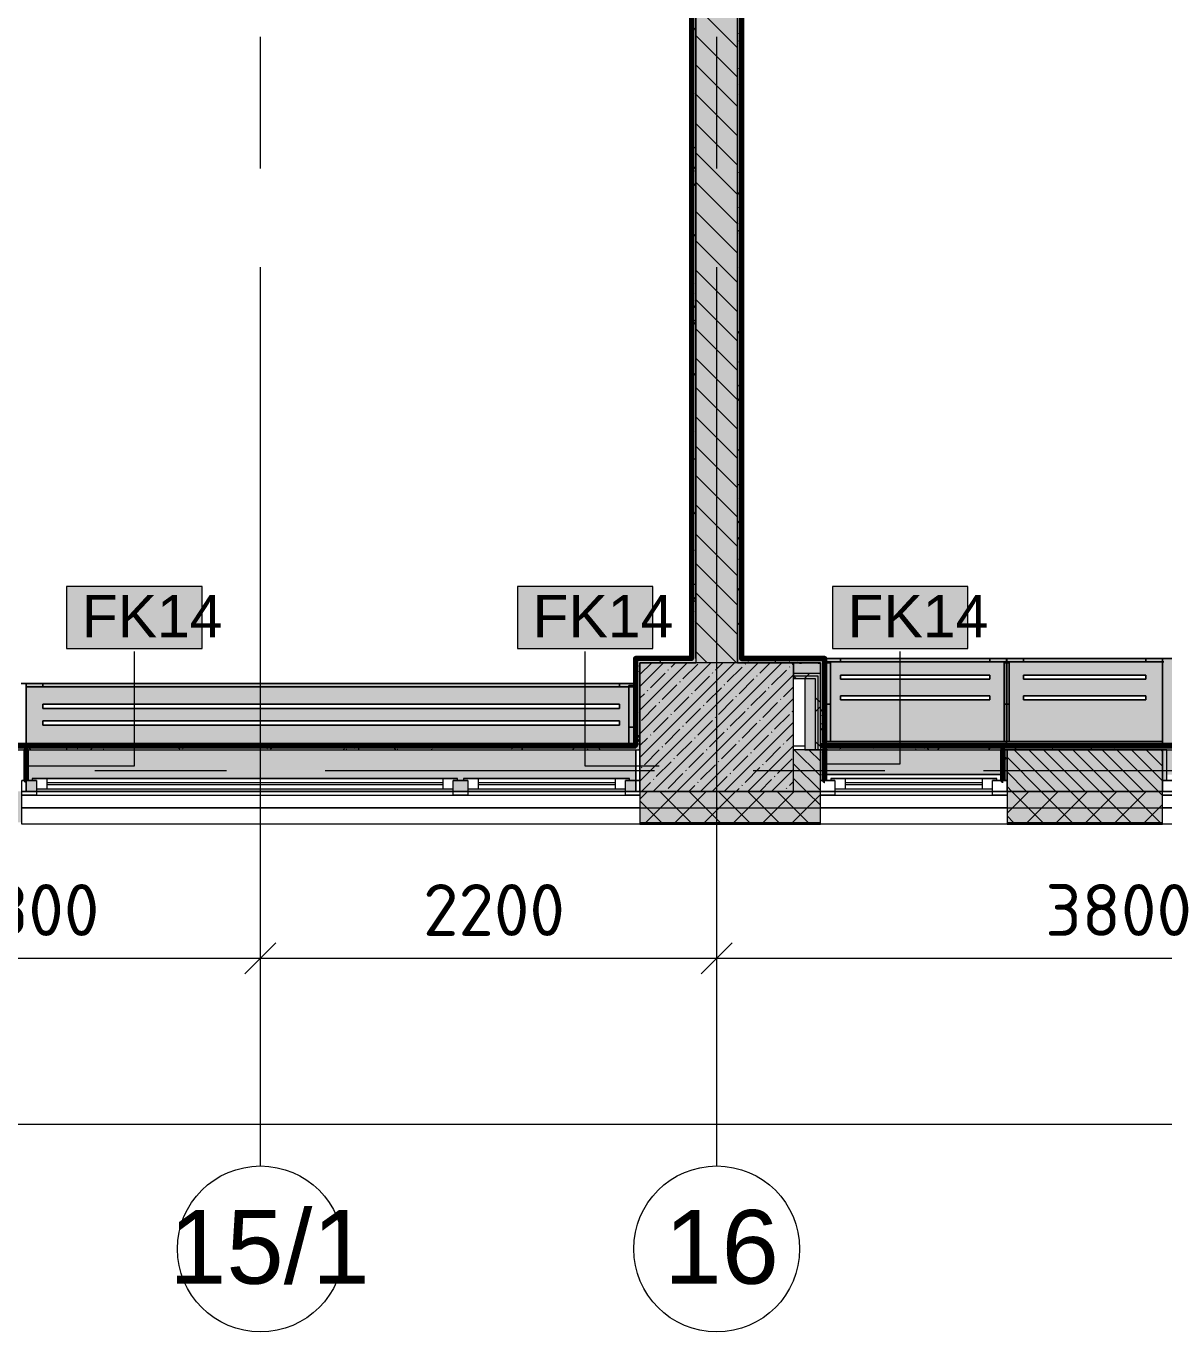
# Model space of a CAD drawing. Header units: millimetres. Extents: x -3817 to 677485, y -22715 to 103890.
# Drawn here: x 380613 to 386099, y -787 to 5509 of the extents above; entities that cross this region are included whole.
import ezdxf

# ---------------------------------------------------------------- set-up
doc = ezdxf.new("R2010")
doc.units = ezdxf.units.MM
doc.layers.add('PDF _Геометрия', color=7, linetype='Continuous', true_color=0x1d1d1d)
doc.layers.add('PDF _Сплошная заливка', color=7, linetype='Continuous', true_color=0xffffff)
doc.layers.add('PDF _Текст', color=7, linetype='Continuous')
doc.styles.add('PDF ArialMT', font='arial.ttf')
doc.styles.add('PDF GOST-Common', font='arial.ttf')
doc.styles.add('PDF ISOCPEUR', font='isocpeur.ttf')

msp = doc.modelspace()

# ---------------------------------------------------------------- hatches: boundary and pattern name
at = {"layer": 'PDF _Сплошная заливка', "transparency": 33554559}
for points in [[(383842.9, 2439), (384042.9, 2439), (384042.9, 9319), (383842.9, 9319), (383842.9, 2459)], [(383822.9, 2459), (383842.9, 2459), (383842.9, 8989), (383822.9, 8989), (383822.9, 2460)], [(383842.9, 2439), (383842.9, 2459), (383552.9, 2459), (383552.9, 2439), (383572.9, 2439)], [(384462.9, 2439), (384462.9, 2459), (384062.9, 2459), (384062.9, 2439), (384442.9, 2439)], [(383552.9, 2049), (383572.9, 2049), (383572.9, 2439), (383552.9, 2439), (383552.9, 2239.4)], [(383572.9, 1819), (384312.9, 1819), (384312.9, 2439), (383572.9, 2439), (383572.9, 2239.4)], [(384442.9, 2049), (384462.9, 2049), (384462.9, 2439), (384442.9, 2439), (384442.9, 2239.4)], [(384430.4, 2376.5), (384430.4, 2389), (384312.9, 2389), (384312.9, 2376.5), (384417.9, 2376.5)], [(384417.9, 2364), (384417.9, 2376.5), (384312.9, 2376.5), (384312.9, 2364), (384367.9, 2364)], [(384417.9, 2019), (384430.4, 2019), (384430.4, 2376.5), (384417.9, 2376.5), (384417.9, 2239.4)], [(384430.4, 2019), (384442.9, 2019), (384442.9, 2389), (384430.4, 2389), (384430.4, 2239.4)], [(388015.4, 2019), (388182.9, 2019), (388182.9, 2039), (384442.9, 2039), (384442.9, 2019), (386515.1, 2019)]]:
    msp.add_hatch(color=256, dxfattribs=at).paths.add_polyline_path(points)
at = {"layer": 'PDF _Сплошная заливка', "true_color": 0xeae6de, "transparency": 33554559}
h = msp.add_hatch(color=254, dxfattribs=at)
h.paths.add_polyline_path([(384463.9, 2060), (385340.1, 2060), (385340.1, 2459.9), (384463.9, 2459), (384463.9, 2070)], flags=0)
h.paths.add_polyline_path([(384539.9, 2259.9), (384539.9, 2279.9), (385260.3, 2279.9), (385260.3, 2259.9), (385014.7, 2259.9)], flags=0)
h.paths.add_polyline_path([(384539.9, 2359.9), (384539.9, 2379.9), (385260.3, 2379.9), (385260.3, 2359.9), (385014.7, 2359.9)], flags=0)
h = msp.add_hatch(color=254, dxfattribs=at)
h.paths.add_polyline_path([(385342.3, 2060), (386092.6, 2060), (386092.6, 2459.9), (385342.3, 2459.9), (385342.3, 2239.4)], flags=0)
h.paths.add_polyline_path([(385422.3, 2259.9), (385422.3, 2279.9), (386012.6, 2279.9), (386012.6, 2259.9)], flags=0)
h.paths.add_polyline_path([(385422.3, 2359.9), (385422.3, 2379.9), (386012.6, 2379.9), (386012.6, 2359.9)], flags=0)
h = msp.add_hatch(color=254, dxfattribs=at)
h.paths.add_polyline_path([(386113.9, 1899.9), (388171.9, 1900.1), (388171.9, 2019), (386113.9, 2019), (386113.9, 1996)], flags=0)
h.paths.add_polyline_path([(388015.4, 2040), (388171.9, 2040), (388171.9, 2459.9), (386092.6, 2459.9), (386092.9, 2040), (387394.8, 2040)], flags=0)
h.paths.add_polyline_path([(386172.6, 2260.1), (386172.6, 2280.1), (388092.6, 2280.1), (388092.6, 2260.1), (386515.1, 2260.1)], flags=0)
h.paths.add_polyline_path([(386172.6, 2360.1), (386172.6, 2380.1), (388092.6, 2380.1), (388092.6, 2360.1), (386515.1, 2360.1)], flags=0)
at = {"layer": 'PDF _Сплошная заливка', "true_color": 0xe7e7e7, "transparency": 33554559}
for points in [[(384442.9, 2389), (384442.9, 2439), (384312.9, 2439), (384312.9, 2389), (384430.4, 2389)], [(384367.9, 2019), (384417.9, 2019), (384417.9, 2364), (384367.9, 2364), (384367.9, 2239.4)]]:
    msp.add_hatch(color=254, dxfattribs=at).paths.add_polyline_path(points)
at = {"layer": 'PDF _Сплошная заливка', "true_color": 0xeae6de, "transparency": 33554559}
h = msp.add_hatch(color=254, dxfattribs=at)
h.paths.add_polyline_path([(383551.9, 2040), (383551.9, 2339), (380613.6, 2339), (380613.6, 2040), (383541.7, 2040)], flags=0)
h.paths.add_polyline_path([(380693.6, 2139), (380693.6, 2159), (383473.6, 2159), (383473.6, 2139), (382013.9, 2139)], flags=0)
h.paths.add_polyline_path([(380693.6, 2219), (380693.6, 2239), (383473.6, 2239), (383473.6, 2219), (382013.9, 2219)], flags=0)
h = msp.add_hatch(color=254, dxfattribs=at)
h.paths.add_polyline_path([(380662.9, 1819.1), (383553.6, 1819.1), (383552.9, 2019), (380613.9, 2019), (380613.6, 1819.1)], flags=0)
h.paths.add_polyline_path([(382672.9, 1831), (380662.9, 1831), (380662.9, 1871), (380642.9, 1871), (380642.9, 1881), (382692.9, 1881), (382692.9, 1871), (382672.9, 1871)], flags=0)
h.paths.add_polyline_path([(383502.9, 1831), (382742.9, 1831), (382742.9, 1871), (382722.9, 1871), (382722.9, 1881), (383522.9, 1881), (383522.9, 1871), (383502.9, 1871)], flags=0)
at = {"layer": 'PDF _Сплошная заливка', "transparency": 33554559}
h = msp.add_hatch(color=256, dxfattribs=at)
h.paths.add_polyline_path([(385764.9, 1819), (386092.9, 1819), (386092.9, 2019), (385342.9, 2019), (385342.9, 1819)], flags=0)
h.paths.add_polyline_path([(384442.9, 1819), (384442.9, 2019), (384312.9, 2019), (384312.9, 1819)], flags=0)
at = {"layer": 'PDF _Сплошная заливка', "true_color": 0xeae6de, "transparency": 33554559}
h = msp.add_hatch(color=254, dxfattribs=at)
h.paths.add_polyline_path([(384463.9, 1900), (385321.9, 1900), (385321.9, 2019), (384463.9, 2019)], flags=0)
h.paths.add_polyline_path([(385340.1, 2040), (385340.1, 2060), (384462.9, 2059.5), (384462.9, 2049), (384460.1, 2049), (384460.1, 2040), (385014.7, 2040)], flags=0)
at = {"layer": 'PDF _Сплошная заливка', "transparency": 33554559}
h = msp.add_hatch(color=256, dxfattribs=at)
h.paths.add_polyline_path([(380513.6, 1669), (380592.9, 1669), (380592.9, 1819), (379192.9, 1819), (379192.9, 1669), (379763.4, 1669)], flags=0)
h.paths.add_polyline_path([(388192.9, 1669), (389342.9, 1669), (389342.9, 1819), (388192.9, 1819)], flags=0)
h.paths.add_polyline_path([(402982.9, 1669), (402982.9, 1819), (398842.9, 1819), (398842.9, 1669), (401518.8, 1669)], flags=0)
h.paths.add_polyline_path([(386092.9, 1669), (386092.9, 1819), (385342.9, 1819), (385342.9, 1669), (385764.9, 1669)], flags=0)
h.paths.add_polyline_path([(392442.9, 1669), (393442.9, 1669), (393442.9, 1819), (392442.9, 1819)], flags=0)
h.paths.add_polyline_path([(397017.7, 1669), (397942.9, 1669), (397942.9, 1819), (394342.9, 1819), (394342.9, 1669), (395517.3, 1669)], flags=0)
h.paths.add_polyline_path([(375192.9, 1669), (376092.9, 1669), (376092.9, 1819), (374692.9, 1819), (374692.9, 1669)], flags=0)
h.paths.add_polyline_path([(366025.5, 1669), (366842.9, 1669), (366842.9, 1819), (366025.5, 1819), (366025.5, 1740.9)], flags=0)
h.paths.add_polyline_path([(384264.5, 1669), (384442.9, 1669), (384442.9, 1819), (383572.9, 1819), (383572.9, 1669)], flags=0)
h.paths.add_polyline_path([(369942.9, 1669), (370942.9, 1669), (370942.9, 1819), (369942.9, 1819)], flags=0)
h.paths.add_polyline_path([(372261.5, 1669), (372592.9, 1669), (372592.9, 1819), (371842.9, 1819), (371842.9, 1669)], flags=0)
h.paths.add_polyline_path([(365525.5, 1669), (365525.5, 1819), (365509.8, 1819), (365509.8, 1669)], flags=0)

# ---------------------------------------------------------------- linework, layer by layer
at = {"layer": 'PDF _Геометрия', "color": 9, "lineweight": 9, "true_color": 0xc0c0c0}
for points in [[(382392.9, 9839), (382392.9, 9819), (383562.9, 9819), (384192.9, 9819), (384192.9, 9619), (384312.9, 9619), (384312.9, 9599), (384312.9, 9199), (384042.9, 9199), (384042.9, 9179), (384042.9, 2439), (384062.9, 2439), (384442.9, 2439), (384442.9, 2049), (384462.9, 2049), (384462.9, 2439), (384462.9, 2459), (384062.9, 2459), (384062.9, 2460)], [(384042.9, 2439), (384042.9, 9319)], [(383552.9, 2459), (383552.9, 2439), (383552.9, 2049), (383572.9, 2049), (383572.9, 2439)], [(379692.9, 2244), (379967.9, 2244), (379967.9, 2019), (380042.9, 2019), (383572.9, 2019), (383572.9, 2039), (383572.9, 2439), (383842.9, 2439)], [(384442.9, 2039), (384442.9, 2389), (384442.9, 2439), (384367.9, 2439), (384312.9, 2439), (384312.9, 2364), (384367.9, 2364), (384367.9, 2019), (384442.9, 2019), (388182.9, 2019), (388182.9, 2039), (384442.9, 2039), (384452.9, 2039)], [(383552.9, 2039), (380042.9, 2039), (380082.9, 2039)], [(383553.6, 2019), (383572.9, 2019), (383572.9, 1819), (383572.9, 2019)], [(384312.9, 2039), (384367.9, 2039)], [(386092.9, 1871), (386092.9, 1819), (386092.9, 2019), (385342.9, 2019), (385342.9, 1819), (384442.9, 1819), (384442.9, 2019), (384312.9, 2019)], [(385342.9, 1819), (385342.9, 1871)], [(383572.9, 1819), (380592.9, 1819)], [(388192.9, 1819), (386092.9, 1819)]]:
    msp.add_lwpolyline(points, dxfattribs=at)
at = {"layer": 'PDF _Геометрия', "color": 231, "lineweight": 70, "true_color": 0xff80c0}
for points in [[(382491.9, 9578), (382491.9, 8969), (382491.9, 8968), (383821.9, 8968), (383821.9, 2460), (383552.9, 2460), (383551.9, 2460), (383551.9, 2040), (380082.9, 2040), (380082.9, 2039), (383552.9, 2039)], [(384062.9, 2460), (384062.9, 2459), (384462.9, 2459), (384462.9, 2059.5), (384463.9, 2059.5), (384463.9, 2459), (384463.9, 2460), (384063.9, 2460), (384063.9, 9178), (384332.9, 9178), (384333.9, 9178), (384333.9, 9598)], [(383552.9, 2439), (383552.9, 2459)]]:
    msp.add_lwpolyline(points, dxfattribs=at)
at = {"layer": 'PDF _Геометрия', "color": 231, "lineweight": 9, "true_color": 0xff80c0}
for points in [[(384312.9, 9179), (384062.9, 9179), (384062.9, 9178), (384062.9, 2460)], [(383552.9, 2459), (383822.9, 2459), (383822.9, 2460), (383822.9, 8969), (383821.9, 8969), (382492.9, 8969)], [(383552.9, 2039), (383552.9, 2040), (383552.9, 2439)]]:
    msp.add_lwpolyline(points, dxfattribs=at)
at = {"layer": 'PDF _Геометрия', "color": 7, "lineweight": 9}
for points in [[(384062.9, 2460), (384062.9, 9178)], [(383842.9, 2459), (383842.9, 8989), (383822.9, 8989), (383541.4, 8989), (383822.9, 8989), (383842.9, 8989), (383842.9, 9069)], [(383822.9, 8969), (383822.9, 2460)], [(383842.9, 8989), (383842.9, 2459), (383842.9, 2439)], [(380618.1, 1942.2), (381135.2, 1942.2), (381135.2, 2493.4)], [(383666.3, 1941.2), (383308.8, 1941.2), (383308.8, 2493.4)], [(383822.9, 2459), (383552.9, 2459)], [(384473.7, 1952.1), (384827.5, 1952.1), (384827.5, 2493.4)], [(383552.9, 2439), (383552.9, 2040)], [(384312.9, 2389), (384367.9, 2389), (384430.4, 2389), (384442.9, 2389)], [(384312.9, 2376.5), (384367.9, 2376.5), (384417.9, 2376.5), (384430.4, 2376.5), (384430.4, 2019)], [(384367.9, 2364), (384417.9, 2364), (384417.9, 2019)], [(384442.9, 2039), (384442.9, 2019)], [(383572.9, 1819), (383672.9, 1819)], [(384192.9, 1819), (384442.9, 1819)], [(385342.9, 1819), (386092.9, 1819)], [(383572.9, 1740), (384442.9, 1740)], [(385342.9, 1740), (386092.9, 1740)], [(383572.9, 1669), (384442.9, 1669)], [(383572.9, 1666), (384442.9, 1666)], [(385342.9, 1669), (386092.9, 1669)], [(385342.9, 1666), (386092.9, 1666)], [(365472.9, 1014.4), (366042.9, 1014.4), (369642.9, 1014.4), (370442.9, 1014.4), (374942.9, 1014.4), (375742.9, 1014.4), (379442.9, 1014.4), (381742.9, 1014.4), (383942.9, 1014.4), (387742.9, 1014.4), (392942.9, 1014.4), (393742.9, 1014.4), (397842.9, 1014.4), (399242.9, 1014.4), (402142.9, 1014.4), (402842.9, 1014.4), (407942.9, 1014.4), (411842.9, 1014.4), (411842.9, 1134.4)], [(381742.9, 820.4), (381742.9, 1014.4), (381742.9, 1134.4)], [(383942.9, 820.4), (383942.9, 1014.4), (383942.9, 1134.4)], [(365472.9, 214.4), (411962.9, 214.4)]]:
    msp.add_lwpolyline(points, dxfattribs=at)
at = {"layer": 'PDF _Геометрия', "lineweight": 9}
for points in [[(384042.9, 5404.5), (383842.9, 5604.5)], [(384042.9, 5263.1), (383842.9, 5463.1)], [(384042.9, 5121.7), (383842.9, 5321.7)], [(384042.9, 4980.2), (383842.9, 5180.2)], [(384042.9, 4838.8), (383842.9, 5038.8)], [(384042.9, 4697.4), (383842.9, 4897.4)], [(384042.9, 4556), (383842.9, 4756)], [(384042.9, 4414.6), (383842.9, 4614.6)], [(384042.9, 4273.1), (383842.9, 4473.1)], [(384042.9, 4131.7), (383842.9, 4331.7)], [(384042.9, 3990.3), (383842.9, 4190.3)], [(384042.9, 3848.9), (383842.9, 4048.9)], [(384042.9, 3707.4), (383842.9, 3907.4)], [(384042.9, 3566), (383842.9, 3766)], [(384042.9, 3424.6), (383842.9, 3624.6)], [(384042.9, 3283.2), (383842.9, 3483.2)], [(384042.9, 3141.8), (383842.9, 3341.8)], [(384042.9, 3000.3), (383842.9, 3200.3)], [(384042.9, 2858.9), (383842.9, 3058.9)], [(384042.9, 2717.5), (383842.9, 2917.5)], [(384042.9, 2576.1), (383842.9, 2776.1)], [(384038.5, 2439), (383842.9, 2634.7)], [(383897.1, 2439), (383842.9, 2493.2)], [(383572.9, 2438.9), (383573, 2439)], [(383572.9, 2324.9), (383687, 2439)], [(383572.9, 2210.8), (383801.1, 2439)], [(383572.9, 2096.8), (383915.1, 2439)], [(383572.9, 1982.7), (384029.2, 2439)], [(383572.9, 1868.7), (384143.2, 2439)], [(383572.9, 2381.9), (383630, 2439)], [(383637.3, 1819), (384257.3, 2439)], [(383708.8, 2403.7), (383711.1, 2406.1)], [(383723, 2418), (383744, 2439)], [(383780, 2360.9), (383851.3, 2432.2)], [(383936.9, 2403.7), (383972.1, 2439)], [(383993.9, 2346.7), (384065.2, 2418)], [(384079.4, 2432.2), (384081.8, 2434.6)], [(384150.7, 2389.5), (384200.2, 2439)], [(384207.7, 2332.4), (384279, 2403.7)], [(384293.3, 2418), (384295.6, 2420.3)], [(384307.5, 2432.2), (384312.9, 2437.6)], [(383623.2, 2318.2), (383694.5, 2389.5)], [(383680.2, 2261.2), (383751.5, 2332.4)], [(383751.3, 1819), (384312.9, 2380.6)], [(383765.8, 2346.7), (383768.2, 2349.1)], [(383837.1, 2303.9), (383908.3, 2375.2)], [(383922.6, 2389.5), (383925, 2391.8)], [(383979.6, 2332.4), (383982, 2334.8)], [(384050.9, 2289.7), (384122.2, 2360.9)], [(384136.4, 2375.2), (384138.8, 2377.6)], [(384325.7, 2364), (384313.2, 2376.5), (384312.9, 2376.8)], [(384367.1, 2364), (384379.6, 2376.5), (384392.1, 2389)], [(383572.9, 2267.8), (383594.7, 2289.7)], [(383609, 2303.9), (383611.3, 2306.3)], [(383737.3, 2204.1), (383808.6, 2275.4)], [(383822.8, 2289.7), (383825.2, 2292)], [(383894.1, 2246.9), (383965.4, 2318.2)], [(384036.6, 2275.4), (384039, 2277.8)], [(384107.9, 2232.6), (384179.2, 2303.9)], [(384193.5, 2318.2), (384195.8, 2320.5)], [(384264.7, 2275.4), (384312.9, 2323.5)], [(384442.9, 2246.8), (384430.4, 2259.3), (384417.9, 2271.8)], [(383580.5, 2161.4), (383651.7, 2232.6)], [(383666, 2246.9), (383668.4, 2249.3)], [(383794.3, 2147.1), (383865.6, 2218.4)], [(383865.4, 1819), (384312.9, 2266.5)], [(383879.8, 2232.6), (383882.2, 2235)], [(383951.1, 2189.9), (384022.4, 2261.2)], [(384008.1, 2132.8), (384079.4, 2204.1)], [(384093.7, 2218.4), (384096, 2220.8)], [(384165, 2175.6), (384236.2, 2246.9)], [(384250.5, 2261.2), (384252.9, 2263.5)], [(384307.5, 2204.1), (384309.9, 2206.5)], [(384417.9, 2202.6), (384430.4, 2215.1), (384442.9, 2227.6)], [(383637.5, 2104.3), (383708.8, 2175.6)], [(383723, 2189.9), (383725.4, 2192.2)], [(383851.3, 2090.1), (383922.6, 2161.4)], [(383936.9, 2175.6), (383939.2, 2178)], [(383979.4, 1819), (384312.9, 2152.5)], [(384065.2, 2075.8), (384136.4, 2147.1)], [(384150.7, 2161.4), (384153.1, 2163.7)], [(384222, 2118.6), (384293.3, 2189.9)], [(383623.2, 2090.1), (383625.6, 2092.4)], [(383694.5, 2047.3), (383765.8, 2118.6)], [(383780, 2132.8), (383782.4, 2135.2)], [(383837.1, 2075.8), (383839.4, 2078.2)], [(383908.3, 2033.1), (383979.6, 2104.3)], [(383993.9, 2118.6), (383996.3, 2121)], [(384122.2, 2018.8), (384193.5, 2090.1)], [(384207.7, 2104.3), (384210.1, 2106.7)], [(384279, 2061.6), (384312.9, 2095.5)], [(383572.9, 2039.7), (383609, 2075.8)], [(383594.7, 1947.5), (383666, 2018.8)], [(383680.2, 2033.1), (383682.6, 2035.4)], [(383751.5, 1990.3), (383822.8, 2061.6)], [(383894.1, 2018.8), (383896.5, 2021.2)], [(383965.4, 1976), (384036.6, 2047.3)], [(384050.9, 2061.6), (384053.3, 2063.9)], [(384093.5, 1819), (384312.9, 2038.4)], [(384179.2, 1961.8), (384250.5, 2033.1)], [(384264.7, 2047.3), (384267.1, 2049.7)], [(384442.9, 1893.2), (384317.1, 2019)], [(384442.9, 1963.9), (384387.8, 2019)], [(384442.9, 2034.7), (384430.4, 2047.2), (384417.9, 2059.7)], [(385577.8, 1819), (385377.8, 2019)], [(385798.5, 1669), (385648.5, 1819), (385448.5, 2019)], [(385719.2, 1819), (385519.2, 2019)], [(385939.9, 1669), (385789.9, 1819), (385589.9, 2019)], [(385860.6, 1819), (385660.6, 2019)], [(386081.3, 1669), (385931.3, 1819), (385731.3, 2019)], [(386002, 1819), (385802, 2019)], [(386092.9, 1798.9), (386072.8, 1819), (385872.8, 2019)], [(386092.9, 1869.6), (385943.5, 2019)], [(386092.9, 1940.3), (386014.2, 2019)], [(386092.9, 2011), (386084.9, 2019)], [(383651.7, 1890.5), (383723, 1961.8)], [(383737.3, 1976), (383739.6, 1978.4)], [(383808.6, 1933.3), (383879.8, 2004.5)], [(383951.1, 1961.8), (383953.5, 1964.1)], [(384022.4, 1919), (384093.7, 1990.3)], [(384107.9, 2004.5), (384110.3, 2006.9)], [(384236.2, 1904.7), (384307.5, 1976)], [(384442.9, 1822.5), (384312.9, 1952.5)], [(385657.1, 1669), (385507.1, 1819), (385342.9, 1983.2)], [(383580.5, 1933.3), (383582.8, 1935.6)], [(383708.8, 1833.5), (383780, 1904.7)], [(383794.3, 1919), (383796.7, 1921.4)], [(383865.6, 1876.2), (383936.9, 1947.5)], [(383922.6, 1819.2), (383993.9, 1890.5)], [(384008.1, 1904.7), (384010.5, 1907.1)], [(384079.4, 1862), (384150.7, 1933.3)], [(384165, 1947.5), (384167.3, 1949.9)], [(384207.5, 1819), (384312.9, 1924.4)], [(384222, 1890.5), (384224.4, 1892.9)], [(385436.4, 1819), (385342.9, 1912.5)], [(383580.2, 1819), (383623.2, 1862)], [(383637.5, 1876.2), (383639.8, 1878.6)], [(383808.3, 1819), (383837.1, 1847.7)], [(383851.3, 1862), (383853.7, 1864.4)], [(384036.4, 1819), (384050.9, 1833.5)], [(384065.2, 1847.7), (384067.5, 1850.1)], [(384150.5, 1819), (384207.7, 1876.2)], [(384279, 1833.5), (384281.4, 1835.8)], [(384293.3, 1847.7), (384312.9, 1867.4)], [(384442.9, 1751.8), (384375.7, 1819), (384312.9, 1881.8)], [(385515.6, 1669), (385365.6, 1819), (385342.9, 1841.8)], [(383572.9, 1781.9), (383610, 1819)], [(383677.2, 1669), (383572.9, 1773.3)], [(383601.4, 1669), (383751.4, 1819)], [(383818.6, 1669), (383668.6, 1819)], [(383694.5, 1819.2), (383696.9, 1821.6)], [(383742.9, 1669), (383892.9, 1819)], [(383960, 1669), (383810, 1819)], [(383884.3, 1669), (384034.3, 1819)], [(384101.4, 1669), (383951.4, 1819)], [(384025.7, 1669), (384175.7, 1819)], [(384242.9, 1669), (384092.9, 1819)], [(384167.1, 1669), (384317.1, 1819)], [(384384.3, 1669), (384234.3, 1819)], [(384264.5, 1819), (384264.7, 1819.2)], [(384308.5, 1669), (384442.9, 1803.4)], [(385342.9, 1713.4), (385448.5, 1819)], [(385439.9, 1669), (385589.9, 1819)], [(385581.3, 1669), (385731.3, 1819)], [(385722.8, 1669), (385872.8, 1819)], [(385864.2, 1669), (386014.2, 1819)], [(385374.2, 1669), (385342.9, 1700.3)], [(386005.6, 1669), (386092.9, 1756.3)]]:
    msp.add_lwpolyline(points, dxfattribs=at)
at = {"layer": 'PDF _Геометрия', "color": 253, "lineweight": 9, "true_color": 0x9b9b9b}
for points in [[(383840.6, 5490.1), (383835.5, 5498.8)], [(383829.4, 5448.5), (383824.4, 5457.2)], [(384045.9, 5474.2), (384042.9, 5469)], [(384042.9, 5454.7), (384046.7, 5454.7)], [(384048.7, 5434.4), (384043.7, 5443.1)], [(384057.1, 5432.6), (384052, 5423.8)], [(383823.3, 5363.2), (383833.3, 5363.2)], [(383823.3, 5302.3), (383833.3, 5302.3)], [(384042.9, 5332.8), (384046.7, 5332.8)], [(384056.9, 5298.3), (384051.9, 5307)], [(383826.4, 5270.8), (383822.9, 5276.9)], [(384044.8, 5228.5), (384042.9, 5225.1)], [(383825.5, 5214.3), (383822.9, 5209.9)], [(383823.3, 5210.8), (383833.3, 5210.8)], [(383842.9, 5181.3), (383840.7, 5185.1)], [(384042.9, 5210.8), (384046.7, 5210.8)], [(384056, 5186.8), (384050.9, 5178.1)], [(383842.9, 5122.6), (383842.8, 5122.3)], [(384042.9, 5119.4), (384046.7, 5119.4)], [(384062.9, 5137.9), (384062.1, 5136.5)], [(383823.3, 5028), (383833.3, 5028)], [(384042.9, 4997.5), (384046.7, 4997.5)], [(383824.4, 4968.6), (383822.9, 4966)], [(383823.3, 4967), (383833.3, 4967)], [(383831.6, 4957), (383826.6, 4965.7)], [(383835.5, 4926.9), (383830.5, 4918.2)], [(384062.9, 4922.1), (384061.1, 4925.2)], [(383823.3, 4875.6), (383833.3, 4875.6)], [(384042.9, 4875.6), (384046.7, 4875.6)], [(383839.7, 4821), (383834.7, 4829.7)], [(383842.6, 4817.3), (383837.6, 4808.6)], [(384046.7, 4805), (384042.9, 4798.4)], [(383838.5, 4749.2), (383833.5, 4740.5)], [(384042.9, 4784.1), (384046.7, 4784.1)], [(384062.9, 4739.3), (384058.1, 4747.5)], [(383823.3, 4692.7), (383833.3, 4692.7)], [(384042.9, 4662.2), (384046.7, 4662.2)], [(384052, 4697.1), (384047, 4705.9)], [(383825.6, 4601.6), (383822.9, 4606.3)], [(383823.3, 4631.7), (383833.3, 4631.7)], [(384056.1, 4629.1), (384051.1, 4637.8)], [(383823.3, 4540.3), (383833.3, 4540.3)], [(384045.6, 4559.3), (384042.9, 4554.6)], [(384042.9, 4540.3), (384046.7, 4540.3)], [(384060.2, 4561.1), (384055.2, 4569.8)], [(383837.4, 4503.5), (383832.4, 4494.8)], [(384049, 4519.4), (384044, 4528.2)], [(384056.8, 4517.7), (384051.7, 4508.9)], [(384042.9, 4448.8), (384046.7, 4448.8)], [(383823.3, 4357.4), (383833.3, 4357.4)], [(384046, 4341.7), (384042.9, 4347.2)], [(384062.9, 4406.3), (384058.8, 4399.3)], [(383825.2, 4299.4), (383822.9, 4295.5)], [(383823.3, 4296.4), (383833.3, 4296.4)], [(384042.9, 4326.9), (384046.7, 4326.9)], [(384059.8, 4339.9), (384054.7, 4331.2)], [(383834.9, 4219.8), (383829.8, 4228.5)], [(383842.9, 4266.9), (383841, 4270.2)], [(384062.9, 4251.6), (384060.3, 4256)], [(383823.3, 4205), (383833.3, 4205)], [(383832.2, 4189.7), (383827.2, 4181)], [(383838.9, 4151.8), (383833.9, 4160.5)], [(384042.9, 4205), (384046.7, 4205)], [(383828.2, 4121.7), (383823.1, 4113)], [(384042.9, 4113.6), (384046.7, 4113.6)], [(384058.7, 4094.2), (384053.6, 4085.5)], [(383831.9, 4042.1), (383826.8, 4050.8)], [(383839.3, 4080.1), (383834.3, 4071.4)], [(383842.9, 4084), (383838, 4092.5)], [(384051.2, 4028), (384046.2, 4036.7)], [(383823.3, 4022.1), (383833.3, 4022.1)], [(384042.9, 3991.6), (384046.7, 3991.6)], [(383824.8, 3932.4), (383822.9, 3935.8)], [(383823.3, 3961.2), (383833.3, 3961.2)], [(383827.1, 3876), (383822.9, 3868.7)], [(383823.3, 3869.7), (383833.3, 3869.7)], [(383828.9, 3864.4), (383823.9, 3873.1)], [(384046.4, 3890.1), (384042.9, 3884)], [(384042.9, 3869.7), (384046.7, 3869.7)], [(384059.4, 3891.9), (384054.4, 3900.6)], [(383838.2, 3834.3), (383833.2, 3825.6)], [(384042.9, 3778.3), (384046.7, 3778.3)], [(384053.5, 3780.4), (384048.5, 3771.7)], [(383823.3, 3686.8), (383833.3, 3686.8)], [(384045.2, 3672.6), (384042.9, 3676.6)], [(384042.9, 3656.4), (384046.7, 3656.4)], [(384049.4, 3712.4), (384044.4, 3703.7)], [(384060.6, 3670.8), (384055.5, 3662.1)], [(383823.3, 3625.9), (383833.3, 3625.9)], [(383823.3, 3534.4), (383833.3, 3534.4)], [(383834.1, 3550.6), (383829, 3559.4)], [(384042.9, 3534.4), (384046.7, 3534.4)], [(384048.3, 3466.7), (384043.3, 3458)], [(383829, 3452.5), (383823.9, 3443.8)], [(383842.2, 3414.6), (383837.2, 3423.3)], [(384042.9, 3443), (384046.7, 3443)], [(384059.5, 3425), (384054.4, 3416.3)], [(383823.3, 3351.6), (383833.3, 3351.6)], [(384062.9, 3337.2), (384060.6, 3341.1)], [(383823.3, 3290.6), (383833.3, 3290.6)], [(384042.9, 3321.1), (384046.7, 3321.1)], [(384054.5, 3290.8), (384049.5, 3299.5)], [(384058.6, 3222.7), (384053.6, 3231.4)], [(383827.9, 3206.8), (383822.9, 3198.2)], [(383828.1, 3195.2), (383823.1, 3204)], [(383823.3, 3199.2), (383833.3, 3199.2)], [(383839, 3165.2), (383834, 3156.4)], [(384042.9, 3199.2), (384046.7, 3199.2)], [(384043.1, 3152.9), (384042.9, 3152.5)], [(384062.7, 3154.7), (384057.6, 3163.4)], [(384042.9, 3107.7), (384046.7, 3107.7)], [(384051.5, 3113.1), (384046.5, 3121.8)], [(383842.9, 3049.9), (383841.1, 3046.8)], [(384050.2, 3043.2), (384045.2, 3034.5)], [(383823.3, 3016.3), (383833.3, 3016.3)], [(383842, 2987.5), (383837, 2978.7)], [(384044.4, 3003.4), (384042.9, 3006.1)], [(384042.9, 2985.8), (384046.7, 2985.8)], [(383823.3, 2955.3), (383833.3, 2955.3)], [(384048.5, 2935.4), (384043.5, 2944.1)], [(383823.3, 2863.9), (383833.3, 2863.9)], [(384042.9, 2863.9), (384046.7, 2863.9)], [(384062.9, 2849.5), (384062.8, 2849.6)], [(383837.3, 2813.4), (383832.3, 2822.2)], [(384042.9, 2772.4), (384046.7, 2772.4)], [(384049.1, 2797.5), (384044.1, 2788.8)], [(383840.9, 2741.7), (383835.9, 2733)], [(383841.4, 2745.4), (383836.4, 2754.1)], [(384060.3, 2755.9), (384055.2, 2747.2)], [(383823.3, 2681), (383833.3, 2681)], [(383834.4, 2635.7), (383829.3, 2644.5)], [(383842.9, 2681.9), (383840.5, 2686.1)], [(384042.9, 2650.5), (384046.7, 2650.5)], [(383823.2, 2594.1), (383822.9, 2594.6)], [(383823.3, 2620), (383833.3, 2620)], [(384053.7, 2621.6), (384048.7, 2630.3)], [(384062.9, 2638.5), (384062.3, 2637.5)], [(383827.3, 2526.1), (383822.9, 2533.7)], [(383823.3, 2528.6), (383833.3, 2528.6)], [(383828.7, 2537.6), (383823.6, 2528.9)], [(384042.9, 2528.6), (384046.7, 2528.6)], [(384062.9, 2577.5), (384058.2, 2569.5)], [(383712.9, 2459), (383709.9, 2453.8)], [(383763.3, 2454), (383760.4, 2459)], [(383783, 2458.4), (383777.9, 2449.7)], [(383831.4, 2458), (383830.8, 2459), (383826.3, 2466.7)], [(384061.9, 2485.5), (384056.8, 2494.2)], [(384186.8, 2452.1), (384182.8, 2459)], [(384311.2, 2459), (384311, 2458.7)], [(383631.6, 2440.2), (383631, 2439)], [(383673.3, 2451.4), (383668.3, 2442.7)], [(384096.7, 2453.3), (384091.7, 2444.5)], [(384228.4, 2440.9), (384223.4, 2449.6)], [(384296.4, 2445), (384291.4, 2453.7)], [(384335.1, 2439), (384333, 2442.5)], [(384341.5, 2437.2), (384351.5, 2437.2)], [(384432.9, 2437.2), (384442.9, 2437.2), (384442.9, 2437.2)], [(384462.9, 2400.5), (384458, 2409.1)], [(384442.9, 2345.7), (384442.9, 2345.7)], [(384462.9, 2339.6), (384462, 2341)], [(384444, 2323.2), (384442.9, 2321.3)], [(384451, 2213.5), (384446, 2204.8)], [(384460, 2222.7), (384455, 2231.4)], [(384442.9, 2162.8), (384442.9, 2162.8)], [(384446.9, 2145.5), (384442.9, 2138.4)], [(384448.8, 2181), (384443.8, 2189.7)], [(384442.9, 2101.9), (384442.9, 2101.9)], [(384452.9, 2113), (384447.9, 2121.7)], [(384458.1, 2103.8), (384453.1, 2095.1)], [(380616.7, 2034), (380611.7, 2025.3)], [(380634.9, 2020.4), (380629.9, 2029.1)], [(380744.8, 2040.9), (380754.9, 2040.9)], [(380811.7, 2019), (380807.6, 2026.1)], [(380836.3, 2040.9), (380846.3, 2040.9)], [(380862.4, 2032.9), (380857.4, 2024.2)], [(380907, 2036.7), (380905.7, 2039)], [(380930.5, 2028.8), (380925.4, 2020.1)], [(380927.7, 2040.9), (380937.7, 2040.9)], [(380987.7, 2019), (380985.3, 2023.1)], [(381110.6, 2040.9), (381120.6, 2040.9)], [(381147.5, 2039), (381144.8, 2034.2)], [(381202, 2040.9), (381212.1, 2040.9)], [(381263, 2040.9), (381273, 2040.9)], [(381312.3, 2019.5), (381311.9, 2019)], [(381330.5, 2034.8), (381328.1, 2039)], [(381353.9, 2030.7), (381348.9, 2022)], [(381372.1, 2023.7), (381367.1, 2032.4)], [(381393.9, 2039), (381390.5, 2033.1)], [(381415.4, 2040.9), (381425.4, 2040.9)], [(381463.6, 2037.8), (381458.5, 2029.1)], [(381506.8, 2040.9), (381516.9, 2040.9)], [(381598.3, 2040.9), (381608.3, 2040.9)], [(381685.9, 2028.8), (381680.9, 2037.5)], [(381709.3, 2036.7), (381704.3, 2028)], [(381753.9, 2032.9), (381750.4, 2039)], [(381777.3, 2032.6), (381772.3, 2023.9)], [(381781.1, 2040.9), (381791.2, 2040.9)], [(381795.6, 2021.8), (381790.5, 2030.5)], [(381832.3, 2019), (381832.2, 2019.3)], [(381872.6, 2040.9), (381882.6, 2040.9)], [(381931.6, 2029.9), (381926.6, 2038.6)], [(381933.5, 2040.9), (381943.6, 2040.9)], [(381992.2, 2039), (381991.6, 2038)], [(382085.9, 2040.9), (382096, 2040.9)], [(382109.3, 2026.9), (382104.3, 2035.7)], [(382149.1, 2019), (382145.9, 2024.5)], [(382159.1, 2023.3), (382156.6, 2019)], [(382177.4, 2040.9), (382187.4, 2040.9)], [(382200.8, 2034.5), (382195.7, 2025.8)], [(382219, 2019.9), (382214, 2028.6)], [(382238.6, 2039), (382237.4, 2036.9)], [(382268.8, 2040.9), (382278.9, 2040.9)], [(382309, 2039), (382305.4, 2032.9)], [(382395.5, 2019), (382391.7, 2025.6)], [(382404.9, 2022.2), (382403, 2019)], [(382451.7, 2040.9), (382461.7, 2040.9)], [(382491.1, 2036.2), (382489.5, 2039)], [(382543.1, 2040.9), (382553.2, 2040.9)], [(382555.3, 2039), (382551.1, 2031.8)], [(382571.4, 2019), (382569.4, 2022.6)], [(382604.1, 2040.9), (382614.1, 2040.9)], [(382624.2, 2036.4), (382619.2, 2027.7)], [(382756.5, 2040.9), (382766.5, 2040.9)], [(382847.9, 2040.9), (382858, 2040.9)], [(382914.6, 2034.3), (382911.9, 2039)], [(382939.4, 2040.9), (382949.4, 2040.9)], [(382956.2, 2023.2), (382951.2, 2031.9)], [(383006, 2027.1), (383001.3, 2019)], [(383047.6, 2038.3), (383042.6, 2029.6)], [(383122.3, 2040.9), (383132.3, 2040.9)], [(383153.6, 2039), (383152.3, 2036.6)], [(383213.7, 2040.9), (383223.7, 2040.9)], [(383251.7, 2026), (383247.7, 2019)], [(383270, 2028.3), (383264.9, 2037)], [(383274.7, 2040.9), (383284.7, 2040.9)], [(383319.8, 2021.9), (383318.1, 2019)], [(383338, 2032.4), (383334.2, 2039)], [(383379.6, 2021.3), (383374.6, 2030)], [(383400, 2039), (383398, 2035.5)], [(383427, 2040.9), (383437.1, 2040.9)], [(383470.4, 2039), (383466, 2031.5)], [(383515.7, 2029.4), (383510.7, 2038.1)], [(383518.5, 2040.9), (383528.5, 2040.9)], [(383565.5, 2020.9), (383564.4, 2019)], [(384454.7, 2049), (384452, 2053.7)], [(384463.4, 2040.9), (384473.4, 2040.9)], [(384480.4, 2020.6), (384479.5, 2019)], [(384498.6, 2033.8), (384495.6, 2039)], [(384540.3, 2022.6), (384535.3, 2031.4)], [(384554.8, 2040.9), (384564.9, 2040.9)], [(384615.8, 2040.9), (384625.8, 2040.9)], [(384699.8, 2034.7), (384694.7, 2026)], [(384737.4, 2039), (384736.4, 2037.1)], [(384768.2, 2040.9), (384778.2, 2040.9)], [(384812.4, 2039), (384812.4, 2039)], [(384854, 2027.8), (384849, 2036.5)], [(384859.6, 2040.9), (384869.7, 2040.9)], [(384903.9, 2022.5), (384901.9, 2019)], [(384922.1, 2031.9), (384918, 2039)], [(384945.5, 2033.6), (384940.5, 2024.9)], [(384951.1, 2040.9), (384961.1, 2040.9)], [(384963.7, 2020.7), (384958.7, 2029.5)], [(385013.5, 2029.5), (385008.5, 2020.8)], [(385099.8, 2028.9), (385094.8, 2037.6)], [(385133.9, 2040.9), (385144, 2040.9)], [(385225.4, 2040.9), (385235.4, 2040.9)], [(385259.3, 2028.4), (385254.2, 2019.7)], [(385277.5, 2025.9), (385272.5, 2034.6)], [(385286.3, 2040.9), (385296.4, 2040.9)], [(385316.7, 2019), (385314.1, 2023.5)], [(385327.3, 2024.3), (385324.2, 2019), (385322.9, 2016.7)], [(385387.1, 2019), (385382.1, 2027.6)], [(385438.7, 2040.9), (385448.8, 2040.9)], [(385530.2, 2040.9), (385540.2, 2040.9)], [(385546.6, 2038.5), (385541.6, 2029.8)], [(385563, 2019), (385559.8, 2024.6)], [(385621.6, 2040.9), (385631.7, 2040.9)], [(385659.3, 2035.2), (385657.1, 2039)], [(385739, 2019), (385737.5, 2021.6)], [(385750.7, 2026.2), (385746.5, 2019)], [(385792.4, 2037.4), (385787.3, 2028.7)], [(385804.5, 2040.9), (385814.5, 2040.9)], [(385860.4, 2033.3), (385855.4, 2024.6)], [(385895.9, 2040.9), (385906, 2040.9)], [(385956.9, 2040.9), (385966.9, 2040.9)], [(386082.7, 2033.3), (386079.4, 2039)], [(384442.9, 2010.4), (384442.9, 2010.4)], [(384445.9, 2003.3), (384442.9, 2008.4)], [(385322.9, 2010.4), (385326.9, 2010.4)], [(385338.4, 1982.7), (385333.4, 1974)], [(384445.9, 1899.7), (384442.9, 1894.6)], [(385322.9, 1919), (385326.9, 1919)], [(385327.3, 1878.7), (385322.9, 1886.3)]]:
    msp.add_lwpolyline(points, dxfattribs=at)
at = {"layer": 'PDF _Геометрия', "color": 253, "lineweight": 9, "true_color": 0xaaaaaa}
for points in [[(381742.9, 4822.4), (381742.9, 5457.4)], [(383942.9, 4822.4), (383942.9, 5457.4)], [(381742.9, 12.7), (381742.9, 2512.7), (381742.9, 4346.2)], [(383942.9, 12.7), (383942.9, 2512.7), (383942.9, 4346.2)], [(380943.8, 1919), (381578.8, 1919)], [(382055, 1919), (383642.5, 1919)], [(384118.8, 1919), (384753.8, 1919)], [(385230, 1919), (386817.5, 1919)], [(380613.6, 1871), (380592.9, 1871)], [(380712.9, 1861), (382622.9, 1861)], [(382622.9, 1851), (380712.9, 1851)], [(382792.9, 1861), (383452.9, 1861)], [(383452.9, 1851), (382792.9, 1851)], [(383572.9, 1871), (383553.6, 1871)], [(384512.9, 1871), (384442.9, 1871)], [(384562.9, 1861), (385222.9, 1861)], [(385222.9, 1851), (384562.9, 1851)], [(385342.9, 1871), (385272.9, 1871)], [(386162.9, 1871), (386092.9, 1871)], [(380592.9, 1801), (383572.9, 1801)], [(384442.9, 1801), (385342.9, 1801)], [(386092.9, 1801), (388192.9, 1801)]]:
    msp.add_lwpolyline(points, dxfattribs=at)
at = {"layer": 'PDF _Геометрия', "color": 7, "lineweight": 9}
for points in [[(381461.8, 2807.3), (380808.6, 2807.3), (380808.6, 2507.3), (381461.8, 2507.3)], [(383635.3, 2807.3), (382982.2, 2807.3), (382982.2, 2507.3), (383635.3, 2507.3)], [(385154.1, 2807.3), (384500.9, 2807.3), (384500.9, 2507.3), (385154.1, 2507.3)], [(384312.9, 2439), (383572.9, 2439), (383572.9, 1819), (384312.9, 1819)]]:
    msp.add_lwpolyline(points, close=True, dxfattribs=at)
at = {"layer": 'PDF _Геометрия', "color": 231, "lineweight": 70, "true_color": 0xff80c0}
for points in [[(383552.9, 2059.5), (383552.9, 2459), (383551.9, 2459), (383551.9, 2059.5)], [(388171.9, 2040), (384452.9, 2040), (384452.9, 2039), (388182.9, 2039), (388182.9, 2040), (388172.9, 2040), (388172.9, 2458.9), (388171.9, 2458.9)]]:
    msp.add_lwpolyline(points, close=True, dxfattribs=at)
at = {"layer": 'PDF _Геометрия', "color": 8, "lineweight": 9, "true_color": 0x808080}
for points in [[(385340.1, 2060), (385340.1, 2459.9), (384463.8, 2459.9), (385340.1, 2459.9), (385340.1, 2060), (384463.9, 2060), (385340.1, 2060), (385340.1, 2040)], [(385340.1, 2459.9), (385340.1, 2443.9)], [(385342.3, 2459.9), (385342.3, 2060), (386092.6, 2060), (386092.6, 2459.9)], [(385342.3, 2439.1), (385340.1, 2439.1)], [(385342.3, 2439.1), (385340.1, 2439.1)], [(380613.6, 2339), (383551.9, 2339), (380613.6, 2339), (380613.6, 2040)], [(384539.9, 2359.9), (384539.9, 2379.9), (385260.3, 2379.9), (385260.3, 2359.9)], [(384539.9, 2359.9), (385260.3, 2359.9), (385260.3, 2379.9), (384539.9, 2379.9)], [(385422.3, 2359.9), (385422.3, 2379.9), (386012.6, 2379.9), (386012.6, 2359.9)], [(385422.3, 2359.9), (386012.6, 2359.9), (386012.6, 2379.9), (385422.3, 2379.9)], [(384539.9, 2259.9), (384539.9, 2279.9), (385260.3, 2279.9), (385260.3, 2259.9)], [(384539.9, 2259.9), (385260.3, 2259.9), (385260.3, 2279.9), (384539.9, 2279.9)], [(385422.3, 2259.9), (385422.3, 2279.9), (386012.6, 2279.9), (386012.6, 2259.9)], [(385422.3, 2259.9), (386012.6, 2259.9), (386012.6, 2279.9), (385422.3, 2279.9)], [(380693.6, 2239), (383473.6, 2239), (383473.6, 2219), (380693.6, 2219)], [(380693.6, 2239), (380693.6, 2219), (383473.6, 2219), (383473.6, 2239)], [(380693.6, 2159), (383473.6, 2159), (383473.6, 2139), (380693.6, 2139)], [(380693.6, 2159), (380693.6, 2139), (383473.6, 2139), (383473.6, 2159)], [(383553.6, 2019), (383553.6, 1819.1), (380613.6, 1819.1), (380613.6, 1871), (380613.6, 1819.1), (383553.6, 1819.1)], [(384460.1, 2040), (384460.1, 2049)], [(385353.6, 2059.1), (385340.1, 2059.1)], [(385321.9, 1900), (384463.9, 1900)]]:
    msp.add_lwpolyline(points, close=True, dxfattribs=at)
for points in [[(384463.8, 2459.9), (385340.1, 2459.9), (384463.8, 2459.9)], [(384540.1, 2459.9), (385259.8, 2459.9), (384540.1, 2459.9)], [(386092.6, 2459.9), (388172.6, 2459.9), (386092.6, 2459.9), (386092.6, 2040), (386092.6, 2060), (385342.3, 2060), (385342.3, 2459.9), (386092.6, 2459.9)], [(385342.6, 2459.9), (386092.6, 2459.9), (385342.6, 2459.9)], [(385422.6, 2459.9), (386012.6, 2459.9), (385422.6, 2459.9)], [(386092.6, 2459.9), (388152.6, 2459.9), (386092.6, 2459.9)], [(380613.6, 2339.1), (380589.6, 2339.1), (380613.6, 2339.1), (380589.6, 2339.1), (380613.6, 2339.1), (380613.6, 2059.1), (380610, 2059.1), (380613.6, 2059.1)], [(380613.6, 2339), (383551.9, 2339), (380613.6, 2339)], [(383473.6, 2339), (380693.6, 2339), (383473.6, 2339)]]:
    msp.add_lwpolyline(points, dxfattribs=at)
at = {"layer": 'PDF _Геометрия', "color": 254, "lineweight": 9, "true_color": 0xd5d3cf}
for points in [[(384540.1, 2459.9), (384540.1, 2443.9), (384540.1, 2459.9)], [(385422.6, 2459.9), (385422.6, 2443.9), (385422.6, 2459.9)], [(386092.6, 2459.9), (386092.6, 2443.9), (386092.6, 2459.9)], [(383543, 2323), (383519.6, 2323), (383519.6, 2329.1), (383519.6, 2323), (383519.6, 2329.1), (383543.6, 2329.1), (383543.6, 2326.5)], [(383543.6, 2326.5), (383543.6, 2329.1), (383543.6, 2326.5)], [(384468.2, 2239.1), (384468.2, 2239.4), (384468.2, 2239.1)], [(384492.2, 2239.1), (384492.2, 2239.4), (384492.2, 2239.1)], [(385353.6, 2239.1), (385353.6, 2239.4), (385353.6, 2239.1)]]:
    msp.add_lwpolyline(points, dxfattribs=at)
for points in [[(385259.8, 2459.9), (385259.8, 2443.9)], [(386012.6, 2459.9), (386012.6, 2443.9)], [(380693.6, 2339), (380693.6, 2323)], [(383473.6, 2339), (383473.6, 2323)], [(383543.6, 2329.1), (383519.6, 2329.1)], [(384492.2, 2239.1), (384468.2, 2239.1)], [(385329.6, 2239.1), (385329.6, 2239.4)], [(385340.1, 2239.1), (385329.6, 2239.1)], [(385353.6, 2239.1), (385342.3, 2239.1)], [(383543.6, 2129.1), (383519.6, 2129.1)]]:
    msp.add_lwpolyline(points, close=True, dxfattribs=at)
at = {"layer": 'PDF _Геометрия', "color": 253, "lineweight": 9, "true_color": 0xaba79f}
for points in [[(385342.6, 2443.9), (385342.6, 2459.3)], [(384466.3, 2443.9), (384463.9, 2443.9)], [(385333.1, 2443.9), (384467, 2443.9)], [(384468.2, 2060), (384468.2, 2439.1), (384468.2, 2239.4), (384468.2, 2439.1)], [(384492.2, 2439.1), (384469.2, 2439.1)], [(384492.2, 2439.1), (384469.2, 2439.1)], [(384492.2, 2060), (384492.2, 2439.1), (384492.2, 2239.4), (384492.2, 2439.1)], [(385259.8, 2443.9), (384540.1, 2443.9)], [(385329.6, 2060), (385329.6, 2439.1), (385329.6, 2239.4), (385329.6, 2439.1)], [(385340.1, 2439.1), (385331.8, 2439.1)], [(385340.1, 2439.1), (385331.8, 2439.1)], [(385340.1, 2443.9), (385333.8, 2443.9)], [(385350.6, 2439.1), (385342.3, 2439.1)], [(385350.6, 2439.1), (385342.3, 2439.1)], [(385348.7, 2443.9), (385342.6, 2443.9)], [(386085.4, 2443.9), (385349.4, 2443.9)], [(385353.6, 2060), (385353.6, 2439.1), (385353.6, 2239.4), (385353.6, 2439.1)], [(383551.9, 2323), (383543.6, 2323)], [(383543.6, 2049.1), (383519.6, 2049.1)], [(384492.2, 2059.1), (384468.2, 2059.1)], [(385340.1, 2059.1), (385329.6, 2059.1)]]:
    msp.add_lwpolyline(points, close=True, dxfattribs=at)
for points in [[(386092.6, 2443.9), (386086.2, 2443.9), (386092.6, 2443.9), (386092.6, 2459.9), (386092.6, 2060), (386092.6, 2459.9), (386092.6, 2443.9)], [(386012.6, 2443.9), (385422.6, 2443.9), (386012.6, 2443.9)], [(386099, 2443.9), (386092.6, 2443.9), (386099, 2443.9)], [(383519.6, 2323), (380613.6, 2323), (383519.6, 2323)], [(380693.6, 2323), (383473.6, 2323), (380693.6, 2323)], [(383519.6, 2323), (383519.6, 2049.1), (383519.6, 2329.1), (383543.6, 2329.1), (383543.6, 2049.1), (383543.6, 2323)], [(383519.6, 2323), (383519.6, 2129.1), (383519.6, 2323)], [(383543.6, 2323), (383543.6, 2129.1), (383543.6, 2323)], [(385340.1, 2060), (384463.9, 2060), (385340.1, 2060)]]:
    msp.add_lwpolyline(points, dxfattribs=at)
at = {"layer": 'PDF _Геометрия', "color": 253, "lineweight": 9, "true_color": 0x9b9b9b}
for points in [[(383559, 2406.7), (383552.9, 2406.7)], [(383569.4, 2424), (383572.9, 2418.1)], [(383569.7, 2393.9), (383572.9, 2399.4)], [(383559, 2315.2), (383552.9, 2315.2)], [(383555.3, 2204.7), (383560.3, 2196)], [(383559, 2193.3), (383552.9, 2193.3)], [(383557.5, 2189.8), (383562.5, 2198.6)], [(383564.6, 2080.2), (383569.6, 2088.9)], [(383559, 2071.4), (383552.9, 2071.4)], [(383563.5, 2068.6), (383568.5, 2059.9)]]:
    msp.add_lwpolyline(points, close=True, dxfattribs=at)
at = {"layer": 'PDF _Геометрия', "color": 254, "lineweight": 9, "true_color": 0xdfdfdf}
for points in [[(380613.6, 2139.1), (380613.6, 2339.1)], [(380613.6, 2323), (380613.6, 2339)]]:
    msp.add_lwpolyline(points, dxfattribs=at)
at = {"layer": 'PDF _Геометрия', "color": 9, "lineweight": 9, "true_color": 0xbfbfbf}
for points in [[(380613.6, 2339.1), (380613.6, 2139.1), (380613.6, 2339.1)], [(380613.6, 2339), (380613.6, 2323)], [(380613.6, 2059.1), (380613.6, 2139.1), (380610, 2139.1), (380613.6, 2139.1)]]:
    msp.add_lwpolyline(points, dxfattribs=at)
at = {"layer": 'PDF _Геометрия', "color": 254, "lineweight": 9, "true_color": 0xeae9e7}
msp.add_lwpolyline([(383519.6, 2323), (383543, 2323)], dxfattribs=at)
at = {"layer": 'PDF _Геометрия', "color": 9, "lineweight": 9, "true_color": 0xcbc7bf}
for points in [[(383543.6, 2324), (383543.6, 2326.5)], [(383543.6, 2326.5), (383543.6, 2324), (383543.6, 2326.5)], [(380613.9, 2019), (383553.6, 2019)], [(384463.9, 2019), (385014.7, 2019)]]:
    msp.add_lwpolyline(points, dxfattribs=at)
at = {"layer": 'PDF _Геометрия', "color": 9, "lineweight": 9, "true_color": 0xbfbfbf}
msp.add_lwpolyline([(385342.3, 2239.1), (385340.1, 2239.1)], close=True, dxfattribs=at)
at = {"layer": 'PDF _Геометрия', "color": 7, "lineweight": 70, "true_color": 0xffd2ff}
for points in [[(380613.9, 1871), (380613.9, 2019), (380612.9, 2019), (380612.9, 1871)], [(384463.9, 1871), (384463.9, 2019), (384462.9, 2019), (384462.9, 1871)], [(385322.9, 1871), (385322.9, 2019), (385321.9, 2019), (385321.9, 1871)]]:
    msp.add_lwpolyline(points, close=True, dxfattribs=at)
at = {"layer": 'PDF _Геометрия', "color": 9, "lineweight": 9, "true_color": 0xc0c0c0}
for points in [[(384462.9, 1871), (384462.9, 2019), (384442.9, 2019), (384442.9, 1871)], [(385342.9, 1871), (385342.9, 2019), (385322.9, 2019), (385322.9, 1871)], [(386112.9, 1871), (386112.9, 2019), (386092.9, 2019), (386092.9, 1871)], [(380592.9, 1661), (380592.9, 1819), (383572.9, 1819), (383572.9, 1661)], [(384442.9, 1819), (383572.9, 1819), (383572.9, 1661), (384442.9, 1661)], [(384442.9, 1661), (384442.9, 1819), (385342.9, 1819), (385342.9, 1661)], [(386092.9, 1819), (385342.9, 1819), (385342.9, 1661), (386092.9, 1661)], [(386092.9, 1661), (386092.9, 1819), (388192.9, 1819), (388192.9, 1661)]]:
    msp.add_lwpolyline(points, close=True, dxfattribs=at)
at = {"layer": 'PDF _Геометрия', "color": 253, "lineweight": 13, "true_color": 0xaaaaaa}
for points in [[(380592.9, 1801), (380592.9, 1871), (380662.9, 1871), (380662.9, 1801)], [(382692.9, 1881), (380642.9, 1881), (380642.9, 1871), (380662.9, 1871), (380662.9, 1831), (382672.9, 1831), (382672.9, 1871), (382692.9, 1871)], [(382672.9, 1801), (382672.9, 1871), (382742.9, 1871), (382742.9, 1801)], [(383522.9, 1881), (382722.9, 1881), (382722.9, 1871), (382742.9, 1871), (382742.9, 1831), (383502.9, 1831), (383502.9, 1871), (383522.9, 1871)], [(383502.9, 1801), (383502.9, 1871), (383572.9, 1871), (383572.9, 1801)], [(384442.9, 1801), (384442.9, 1871), (384512.9, 1871), (384512.9, 1801)], [(385292.9, 1881), (384492.9, 1881), (384492.9, 1871), (384512.9, 1871), (384512.9, 1831), (385272.9, 1831), (385272.9, 1871), (385292.9, 1871)], [(385272.9, 1801), (385272.9, 1871), (385342.9, 1871), (385342.9, 1801)], [(386092.9, 1801), (386092.9, 1871), (386162.9, 1871), (386162.9, 1801)]]:
    msp.add_lwpolyline(points, close=True, dxfattribs=at)
at = {"layer": 'PDF _Геометрия', "color": 9, "lineweight": 9, "true_color": 0xc0bcb4}
for points in [[(380662.9, 1871), (380613.6, 1871)], [(382742.9, 1871), (382672.9, 1871)], [(383553.6, 1871), (383502.9, 1871)]]:
    msp.add_lwpolyline(points, dxfattribs=at)
at = {"layer": 'PDF _Геометрия', "color": 253, "lineweight": 13, "true_color": 0xaaaaaa}
for points in [[(380642.9, 1881), (382692.9, 1881)], [(380712.9, 1881), (380712.9, 1831)], [(382622.9, 1881), (382622.9, 1831)], [(382722.9, 1881), (383522.9, 1881)], [(382792.9, 1881), (382792.9, 1831)], [(383452.9, 1881), (383452.9, 1831)], [(384492.9, 1881), (385292.9, 1881)], [(384562.9, 1881), (384562.9, 1831)], [(385222.9, 1881), (385222.9, 1831)]]:
    msp.add_lwpolyline(points, dxfattribs=at)
at = {"layer": 'PDF _Геометрия', "color": 116, "lineweight": 13, "true_color": 0x008040}
for points in [[(383572.9, 1740), (380592.9, 1740)], [(385342.9, 1740), (384442.9, 1740)], [(388192.9, 1740), (386092.9, 1740)]]:
    msp.add_lwpolyline(points, close=True, dxfattribs=at)
at = {"layer": 'PDF _Геометрия', "color": 7, "lineweight": 20}
for points in [[(381817.9, 1089.4), (381742.9, 1014.4), (381667.9, 939.4)], [(384017.9, 1089.4), (383942.9, 1014.4), (383867.9, 939.4)]]:
    msp.add_lwpolyline(points, dxfattribs=at)
at = {"layer": 'PDF _Геометрия', "color": 253, "lineweight": 9, "true_color": 0xaaaaaa}
for centre in [(381742.9, -387.3), (383942.9, -387.3)]:
    msp.add_circle(centre, 400, dxfattribs=at)
at = {"layer": 'PDF _Геометрия', "color": 253, "lineweight": 20, "true_color": 0xaaaaaa}
for centre in [(381742.9, -387.3), (383942.9, -387.3)]:
    msp.add_circle(centre, 400, dxfattribs=at)
at = {"layer": 'PDF _Сплошная заливка', "lineweight": 35, "transparency": 33554559}
for points in [[(384062.9, 2439), (384062.9, 9179), (384042.9, 2439), (384042.9, 9179)], [(383572.9, 2039), (383572.9, 2439), (383552.9, 2039), (383552.9, 2439)], [(380042.9, 2019), (383572.9, 2019), (380042.9, 2039), (383572.9, 2039)], [(384442.9, 1871), (384462.9, 1871), (384442.9, 2019), (384462.9, 2019)], [(385322.9, 1871), (385342.9, 1871), (385322.9, 2019), (385342.9, 2019)], [(386092.9, 1871), (386112.9, 1871), (386092.9, 2019), (386112.9, 2019)]]:
    msp.add_solid(points, dxfattribs=at)
at = {"layer": 'PDF _Сплошная заливка', "lineweight": 9, "transparency": 33554559}
for points in [[(381461.8, 2807.3), (380808.6, 2807.3), (381461.8, 2507.3), (380808.6, 2507.3)], [(383635.3, 2807.3), (382982.2, 2807.3), (383635.3, 2507.3), (382982.2, 2507.3)], [(385154.1, 2807.3), (384500.9, 2807.3), (385154.1, 2507.3), (384500.9, 2507.3)]]:
    msp.add_solid(points, dxfattribs=at)
at = {"layer": 'PDF _Сплошная заливка', "color": 254, "lineweight": 35, "true_color": 0xffb9dc, "transparency": 33554559}
for points in [[(384462.9, 2459), (384463.9, 2460), (384264.5, 2459)], [(383551.9, 2040), (383552.9, 2040), (383551.9, 2239.4)], [(384462.9, 2059.5), (384463.9, 2059.5), (384462.9, 2239.4)]]:
    msp.add_solid(points, dxfattribs=at)
at = {"layer": 'PDF _Сплошная заливка', "color": 7, "lineweight": 35, "true_color": 0xffd2ff, "transparency": 33554559}
msp.add_solid([(380612.9, 1871), (380613.9, 1871), (380612.9, 2019)], dxfattribs=at)

# ---------------------------------------------------------------- texts
at = {"layer": 'PDF _Текст', "attachment_point": 4}
for s, insert, char_height, style in [('FK14', (380881.5, 2663.9), 203.2, 'PDF GOST-Common'), ('FK14', (383055.1, 2663.9), 203.2, 'PDF GOST-Common'), ('FK14', (384573.8, 2663.9), 203.2, 'PDF GOST-Common'), ('2300', (380276.9, 1247.1), 250.11, 'PDF ISOCPEUR'), ('2200', (382526.9, 1247.1), 250.11, 'PDF ISOCPEUR'), ('3800', (385526.9, 1247.1), 250.11, 'PDF ISOCPEUR')]:
    msp.add_mtext(s, dxfattribs=dict(at, insert=insert, char_height=char_height, style=style))
at = {"layer": 'PDF _Текст', "color": 9, "true_color": 0xbebebe, "char_height": 355.6, "attachment_point": 4, "style": 'PDF ArialMT'}
for s, insert in [('15/1', (381302.6, -380)), ('16', (383690.3, -380))]:
    msp.add_mtext(s, dxfattribs=dict(at, insert=insert))

doc.saveas('drawing.dxf')
